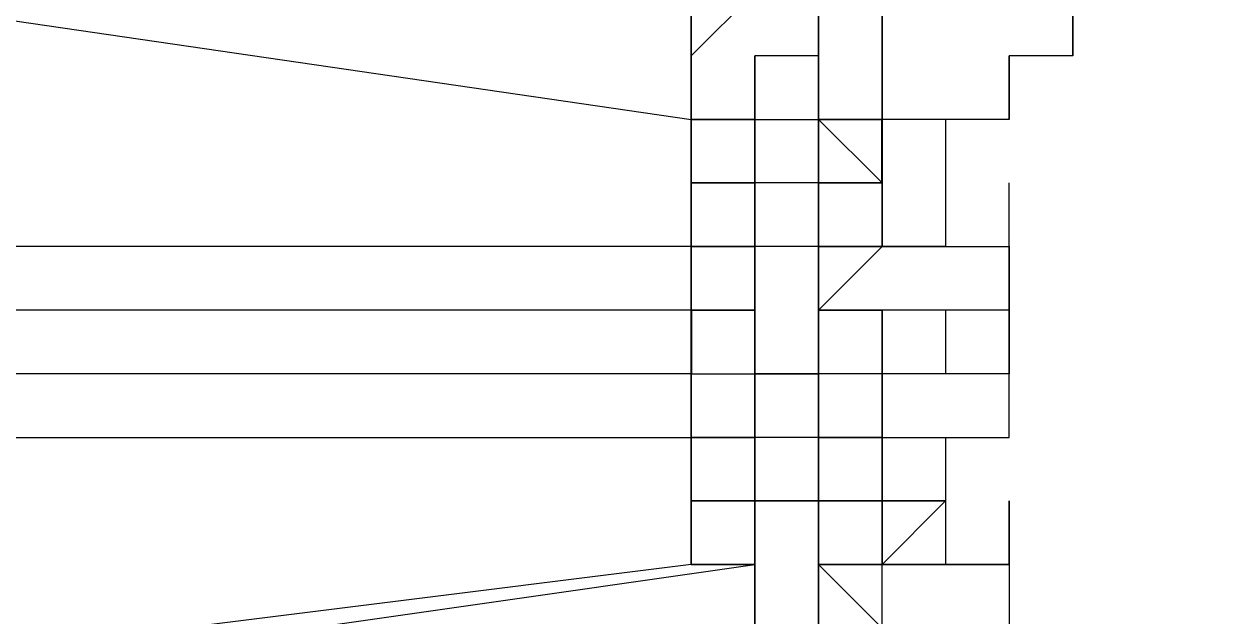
# Model space of a CAD drawing. Header units: inches. Extents: x 3324238 to 135265466, y -1036581 to 20094598.
# Drawn here: x 3353725.695 to 3353727.213, y -519026.137 to -519025.387 of the extents above; entities that cross this region are included whole.
import ezdxf

# ---------------------------------------------------------------- set-up
doc = ezdxf.new("R2010")
doc.units = ezdxf.units.IN
doc.header["$MEASUREMENT"] = 0
doc.layers.add('PDF_Geometry', color=7, linetype='Continuous')

msp = doc.modelspace()

# ---------------------------------------------------------------- linework, layer by layer
at = {"layer": 'PDF_Geometry', "color": 32, "lineweight": 13, "true_color": 0xdd6e00}
msp.add_lwpolyline([(3353740.2386, -519026.0718, 1.00015), (3353717.3563, -519026.0718), (3353717.3563, -519077.0734)], format="xyb", dxfattribs=at)
at = {"layer": 'PDF_Geometry', "lineweight": 25}
for points in [[(3353722.5935, -519024.9438), (3353722.5935, -519024.8632), (3353722.5935, -519024.9438), (3353722.674, -519024.9438), (3353726.5414, -519025.5078)], [(3353722.674, -519024.9438), (3353726.5414, -519025.5078), (3353726.5414, -519025.4272), (3353726.5414, -519025.5078), (3353726.5414, -519025.4272), (3353726.5414, -519025.5078), (3353726.5414, -519025.5883), (3353726.5414, -519025.5078), (3353726.622, -519025.5078), (3353726.622, -519025.4272), (3353726.622, -519025.5078), (3353726.622, -519025.5883), (3353726.622, -519025.6689), (3353726.622, -519025.5883), (3353726.622, -519025.5078), (3353726.622, -519025.5883), (3353726.622, -519025.6689), (3353726.622, -519025.5883), (3353726.622, -519025.6689), (3353726.5414, -519025.6689), (3353722.5935, -519025.6689)], [(3353727.0249, -519025.4272), (3353727.0249, -519025.3466), (3353727.0249, -519025.2661), (3353727.0249, -519025.3466), (3353727.0249, -519025.4272), (3353726.9443, -519025.4272), (3353726.9443, -519025.5078), (3353726.8637, -519025.5078), (3353726.7832, -519025.5078), (3353726.7832, -519025.4272), (3353726.7832, -519025.3466), (3353726.7832, -519025.2661), (3353726.7832, -519025.3466), (3353726.7832, -519025.2661), (3353726.7832, -519025.3466), (3353726.7832, -519025.2661), (3353726.7832, -519025.3466), (3353726.7832, -519025.2661), (3353726.7832, -519025.3466), (3353726.7832, -519025.2661), (3353726.7832, -519025.1855), (3353726.7832, -519025.1049), (3353726.7832, -519025.0243), (3353726.7832, -519024.9438)], [(3353726.622, -519025.5078), (3353726.622, -519025.5883), (3353726.5414, -519025.5883), (3353726.5414, -519025.5078), (3353726.5414, -519025.4272), (3353726.5414, -519025.5078), (3353726.5414, -519025.4272), (3353726.5414, -519025.3466), (3353726.622, -519025.3466), (3353726.622, -519025.2661), (3353726.7026, -519025.2661), (3353726.7026, -519025.1855), (3353726.7026, -519025.2661), (3353726.7026, -519025.1855), (3353726.7026, -519025.2661), (3353726.7832, -519025.2661)], [(3353726.7026, -519025.3466), (3353726.7026, -519025.4272), (3353726.7026, -519025.5078), (3353726.7026, -519025.5883), (3353726.7832, -519025.5883), (3353726.7026, -519025.5078), (3353726.7026, -519025.5883), (3353726.622, -519025.5883), (3353726.622, -519025.6689), (3353726.622, -519025.5883), (3353726.622, -519025.6689), (3353726.622, -519025.7495), (3353726.622, -519025.6689), (3353726.622, -519025.7495), (3353726.5414, -519025.7495), (3353726.5414, -519025.83), (3353722.5129, -519025.83), (3353722.5129, -519025.9106), (3353722.5129, -519025.83), (3353722.5129, -519025.9106)], [(3353726.622, -519026.1523), (3353726.622, -519026.0718), (3353726.622, -519025.9912), (3353726.622, -519026.0718), (3353726.622, -519025.9912), (3353726.7026, -519025.9912), (3353726.7026, -519025.9106), (3353726.622, -519025.9106), (3353726.622, -519025.9912), (3353726.622, -519025.9106), (3353726.5414, -519025.9106), (3353726.5414, -519025.9912), (3353726.5414, -519025.9106), (3353726.5414, -519025.9912), (3353726.5414, -519026.0718), (3353726.5414, -519025.9912), (3353726.5414, -519025.9106), (3353726.5414, -519025.83), (3353726.622, -519025.83), (3353726.622, -519025.9106), (3353726.622, -519025.83), (3353726.622, -519025.9106), (3353726.622, -519025.9912), (3353726.622, -519026.0718), (3353726.5414, -519026.0718), (3353726.622, -519026.0718), (3353726.5414, -519026.0718), (3353726.622, -519026.0718), (3353726.622, -519025.9912), (3353726.622, -519025.9106), (3353726.622, -519025.9912), (3353726.622, -519025.9106), (3353726.622, -519025.9912), (3353726.622, -519026.0718), (3353726.622, -519025.9912), (3353726.622, -519025.9106), (3353726.622, -519025.9912), (3353726.622, -519025.9106), (3353726.5414, -519025.9106), (3353726.5414, -519025.9912), (3353726.5414, -519025.9106), (3353726.5414, -519025.9912), (3353726.5414, -519025.9106), (3353726.5414, -519025.9912), (3353726.5414, -519025.9106), (3353726.5414, -519025.83), (3353726.5414, -519025.9106), (3353726.5414, -519025.83), (3353726.5414, -519025.7495), (3353726.622, -519025.7495), (3353726.622, -519025.83), (3353726.622, -519025.9106), (3353726.622, -519025.83), (3353726.622, -519025.7495), (3353726.622, -519025.6689), (3353726.622, -519025.5883), (3353726.622, -519025.5078), (3353726.622, -519025.4272), (3353726.622, -519025.5078), (3353726.622, -519025.4272), (3353726.622, -519025.5078), (3353726.622, -519025.5883), (3353726.622, -519025.5078), (3353726.5414, -519025.5078), (3353726.5414, -519025.5883), (3353726.5414, -519025.6689), (3353726.622, -519025.6689), (3353726.622, -519025.5883), (3353726.622, -519025.5078), (3353726.622, -519025.5883), (3353726.622, -519025.5078), (3353726.622, -519025.5883), (3353726.5414, -519025.5883), (3353726.5414, -519025.5078), (3353726.5414, -519025.4272), (3353726.5414, -519025.3466), (3353726.5414, -519025.4272), (3353726.5414, -519025.3466)], [(3353726.5414, -519025.3466), (3353726.5414, -519025.4272), (3353726.622, -519025.3466)], [(3353726.7026, -519025.4272), (3353726.7026, -519025.3466)], [(3353726.7832, -519025.5078), (3353726.7832, -519025.5883), (3353726.7832, -519025.5078), (3353726.7832, -519025.5883), (3353726.7832, -519025.5078), (3353726.7832, -519025.5883), (3353726.7832, -519025.6689), (3353726.7026, -519025.6689), (3353726.7026, -519025.5883), (3353726.7026, -519025.6689), (3353726.7026, -519025.5883), (3353726.7026, -519025.5078), (3353726.7026, -519025.4272), (3353726.7026, -519025.5078), (3353726.7026, -519025.4272), (3353726.7026, -519025.3466)], [(3353726.7026, -519025.3466), (3353726.7026, -519025.4272), (3353726.7026, -519025.3466), (3353726.7026, -519025.4272), (3353726.7026, -519025.5078), (3353726.7832, -519025.5078), (3353726.7832, -519025.5883), (3353726.7832, -519025.6689), (3353726.7026, -519025.7495), (3353726.7026, -519025.6689), (3353726.7026, -519025.7495), (3353726.7026, -519025.6689), (3353726.7026, -519025.7495), (3353726.7026, -519025.83), (3353726.7026, -519025.9106), (3353726.7026, -519025.9912), (3353726.7026, -519025.9106), (3353726.7026, -519025.83), (3353726.7026, -519025.9106), (3353726.7832, -519025.9106), (3353726.7832, -519025.83), (3353726.7832, -519025.9106), (3353726.7832, -519025.83), (3353726.7832, -519025.7495), (3353726.7832, -519025.83), (3353726.7832, -519025.9106), (3353726.7832, -519025.9912), (3353726.7832, -519025.9106), (3353726.7026, -519025.9106), (3353726.7832, -519025.9106), (3353726.7832, -519025.9912), (3353726.7832, -519025.9106), (3353726.7832, -519025.9912), (3353726.7832, -519025.9106), (3353726.7832, -519025.9912), (3353726.7832, -519026.0718), (3353726.7832, -519025.9912), (3353726.7832, -519026.0718), (3353726.7832, -519025.9912), (3353726.7832, -519026.0718), (3353726.7832, -519025.9912)], [(3353726.7026, -519025.3466), (3353726.7026, -519025.4272), (3353726.7026, -519025.3466)], [(3353726.8637, -519025.6689), (3353726.7832, -519025.6689), (3353726.7832, -519025.5883), (3353726.7832, -519025.5078), (3353726.7832, -519025.5883), (3353726.7832, -519025.5078), (3353726.7832, -519025.4272), (3353726.7832, -519025.5078), (3353726.7832, -519025.4272), (3353726.7832, -519025.3466)], [(3353726.7832, -519025.3466), (3353726.7832, -519025.4272)], [(3353726.8637, -519025.5078), (3353726.8637, -519025.6689), (3353726.7832, -519025.6689), (3353726.7832, -519025.5883), (3353726.7832, -519025.6689), (3353726.7026, -519025.6689), (3353726.7026, -519025.7495), (3353726.7026, -519025.6689), (3353726.622, -519025.6689), (3353726.622, -519025.5883), (3353726.622, -519025.6689), (3353726.622, -519025.5883), (3353726.622, -519025.5078), (3353726.622, -519025.5883), (3353726.622, -519025.5078), (3353726.622, -519025.4272), (3353726.622, -519025.5078), (3353726.622, -519025.5883), (3353726.622, -519025.5078), (3353726.622, -519025.4272), (3353726.622, -519025.5078), (3353726.622, -519025.5883), (3353726.622, -519025.5078), (3353726.5414, -519025.5078), (3353726.5414, -519025.4272), (3353726.5414, -519025.5078), (3353726.622, -519025.5078), (3353726.7026, -519025.5078), (3353726.7026, -519025.5883), (3353726.7026, -519025.5078), (3353726.7026, -519025.5883), (3353726.7026, -519025.5078), (3353726.7026, -519025.5883), (3353726.7832, -519025.5883), (3353726.7832, -519025.6689), (3353726.7026, -519025.6689), (3353726.7832, -519025.6689), (3353726.7026, -519025.6689), (3353726.7026, -519025.7495), (3353726.7026, -519025.83), (3353726.7026, -519025.9106), (3353726.7026, -519025.83), (3353726.7026, -519025.7495), (3353726.7026, -519025.83), (3353726.7026, -519025.7495), (3353726.7026, -519025.6689), (3353726.7026, -519025.5883)], [(3353726.9443, -519025.4272), (3353726.9443, -519025.5078), (3353726.9443, -519025.4272), (3353726.9443, -519025.5078), (3353726.7832, -519025.5078), (3353726.7026, -519025.5078), (3353726.7832, -519025.5078), (3353726.7832, -519025.4272), (3353726.7832, -519025.5078), (3353726.7026, -519025.5078), (3353726.7026, -519025.5883), (3353726.7832, -519025.5883), (3353726.7832, -519025.5078), (3353726.7832, -519025.5883), (3353726.7832, -519025.5078), (3353726.7832, -519025.5883), (3353726.7026, -519025.5883), (3353726.7026, -519025.6689), (3353726.7832, -519025.6689), (3353726.7832, -519025.5883), (3353726.7832, -519025.5078), (3353726.7832, -519025.5883), (3353726.7832, -519025.6689), (3353726.7026, -519025.6689), (3353726.7026, -519025.7495), (3353726.7026, -519025.6689), (3353726.622, -519025.6689), (3353726.622, -519025.5883), (3353726.5414, -519025.5883), (3353726.5414, -519025.6689), (3353726.5414, -519025.5883), (3353726.5414, -519025.5078), (3353726.622, -519025.5078), (3353726.622, -519025.4272), (3353726.622, -519025.5078), (3353726.622, -519025.5883), (3353726.622, -519025.5078), (3353726.5414, -519025.5078), (3353726.5414, -519025.5883), (3353726.5414, -519025.5078), (3353726.5414, -519025.5883), (3353726.5414, -519025.6689), (3353726.622, -519025.6689), (3353726.622, -519025.5883), (3353726.622, -519025.6689), (3353726.622, -519025.5883), (3353726.622, -519025.5078), (3353726.622, -519025.5883), (3353726.622, -519025.5078), (3353726.622, -519025.4272), (3353726.622, -519025.5078), (3353726.622, -519025.4272), (3353726.622, -519025.5078), (3353726.622, -519025.5883), (3353726.622, -519025.6689), (3353726.622, -519025.7495), (3353726.622, -519025.6689), (3353726.622, -519025.5883), (3353726.622, -519025.5078), (3353726.622, -519025.5883), (3353726.622, -519025.5078), (3353726.622, -519025.5883)], [(3353726.5414, -519025.5078), (3353726.5414, -519025.4272)], [(3353726.5415, -519025.5078), (3353726.5415, -519025.4272)], [(3353726.622, -519025.5078), (3353726.622, -519025.4272)], [(3353726.7026, -519025.4272), (3353726.622, -519025.4272), (3353726.622, -519025.5078)], [(3353726.622, -519025.5078), (3353726.622, -519025.4272)], [(3353726.622, -519025.5078), (3353726.622, -519025.4272)], [(3353726.622, -519025.5884), (3353726.622, -519025.5078), (3353726.622, -519025.4272)], [(3353726.7026, -519025.5078), (3353726.7026, -519025.4272)], [(3353726.7026, -519025.5078), (3353726.7026, -519025.4272)], [(3353726.7026, -519025.5078), (3353726.7026, -519025.4272)], [(3353726.7026, -519025.5078), (3353726.7026, -519025.4272)], [(3353726.7026, -519025.5078), (3353726.7026, -519025.4272)], [(3353726.7026, -519025.5078), (3353726.7026, -519025.4272)], [(3353726.7026, -519025.5078), (3353726.7026, -519025.4272)], [(3353726.7026, -519025.5078), (3353726.7026, -519025.4272)], [(3353726.7026, -519025.5078), (3353726.7026, -519025.4272)], [(3353726.7832, -519025.4272), (3353726.7832, -519025.5078), (3353726.7832, -519025.5883), (3353726.7832, -519025.5078), (3353726.7832, -519025.5883), (3353726.7832, -519025.6689), (3353726.7832, -519025.5883), (3353726.7832, -519025.5078), (3353726.7832, -519025.5883), (3353726.7832, -519025.6689), (3353726.9443, -519025.6689), (3353726.9443, -519025.7495), (3353726.9443, -519025.83), (3353726.9443, -519025.7495), (3353726.9443, -519025.6689), (3353726.9443, -519025.5883)], [(3353726.7832, -519025.5078), (3353726.7832, -519025.4272)], [(3353726.7832, -519025.5078), (3353726.7832, -519025.4272)], [(3353726.7832, -519025.5078), (3353726.7832, -519025.4272)], [(3353726.7832, -519025.5078), (3353726.7832, -519025.4272)], [(3353726.7832, -519025.5078), (3353726.7832, -519025.4272)], [(3353726.7832, -519025.5078), (3353726.7832, -519025.4272)], [(3353726.5414, -519025.6689), (3353726.5414, -519025.7495), (3353722.5935, -519025.7495), (3353722.5935, -519025.6689), (3353722.5935, -519025.5883), (3353722.5935, -519025.6689), (3353722.5935, -519025.5883), (3353722.5935, -519025.5078), (3353722.5935, -519025.5883), (3353722.5129, -519025.5883), (3353722.5129, -519025.6689), (3353722.5129, -519025.7495), (3353722.5129, -519025.83), (3353722.5129, -519025.7495), (3353722.5129, -519025.83), (3353722.5129, -519025.7495), (3353722.5129, -519025.83), (3353722.5129, -519025.7495), (3353722.5129, -519025.83), (3353722.5129, -519025.9106), (3353722.5129, -519025.8301)], [(3353726.622, -519025.5078), (3353726.5414, -519025.5078), (3353726.622, -519025.5078)], [(3353726.5414, -519025.5883), (3353726.5414, -519025.5078)], [(3353726.5414, -519025.5883), (3353726.5414, -519025.5078)], [(3353726.5414, -519025.5883), (3353726.5414, -519025.5078)], [(3353726.622, -519025.5078), (3353726.5414, -519025.5078)], [(3353726.622, -519025.5078), (3353726.5414, -519025.5078)], [(3353726.622, -519025.5883), (3353726.622, -519025.5078)], [(3353726.622, -519025.5883), (3353726.622, -519025.5078)], [(3353726.622, -519025.5883), (3353726.622, -519025.5078)], [(3353726.622, -519025.5883), (3353726.622, -519025.5078)], [(3353726.622, -519025.5078), (3353726.7026, -519025.5078)], [(3353726.622, -519025.5883), (3353726.622, -519025.5078)], [(3353726.7026, -519025.5883), (3353726.7026, -519025.5078)], [(3353726.7026, -519025.5883), (3353726.7026, -519025.5078)], [(3353726.7026, -519025.5883), (3353726.7026, -519025.5078)], [(3353726.7026, -519025.5883), (3353726.7026, -519025.5078)], [(3353726.7026, -519025.5883), (3353726.7026, -519025.5078)], [(3353726.7026, -519025.5883), (3353726.7026, -519025.5078)], [(3353726.7026, -519025.5078), (3353726.7832, -519025.5078)], [(3353726.7831, -519025.5884), (3353726.7831, -519025.5078)], [(3353726.7832, -519025.6689), (3353726.7832, -519025.5883), (3353726.7832, -519025.5078), (3353726.7832, -519025.5883)], [(3353726.7832, -519025.5883), (3353726.7832, -519025.5078)], [(3353726.7832, -519025.5883), (3353726.7832, -519025.5078)], [(3353726.7832, -519025.5883), (3353726.7832, -519025.5078), (3353726.7832, -519025.5883)], [(3353726.7832, -519025.5883), (3353726.7832, -519025.5078)], [(3353726.7832, -519025.5883), (3353726.7832, -519025.5078)], [(3353726.7832, -519025.5883), (3353726.7832, -519025.5078)], [(3353726.7832, -519025.5883), (3353726.7832, -519025.5078)], [(3353726.7832, -519025.5883), (3353726.7832, -519025.5078)], [(3353726.7832, -519025.5883), (3353726.7832, -519025.5078)], [(3353726.7832, -519025.5883), (3353726.7832, -519025.5078)], [(3353726.7832, -519025.5078), (3353726.7832, -519025.5883)], [(3353726.7832, -519025.5883), (3353726.7832, -519025.5078)], [(3353726.7832, -519025.5883), (3353726.7832, -519025.5078)], [(3353726.7832, -519025.5883), (3353726.7832, -519025.5078)], [(3353726.5414, -519025.6689), (3353726.5414, -519025.7495), (3353726.5414, -519025.83), (3353726.5414, -519025.7495), (3353726.5414, -519025.6689), (3353726.5414, -519025.5883)], [(3353726.5414, -519025.5883), (3353726.622, -519025.5883), (3353726.5414, -519025.5883)], [(3353726.5414, -519025.6689), (3353726.5414, -519025.5883)], [(3353726.622, -519025.6689), (3353726.622, -519025.5883)], [(3353726.622, -519025.6689), (3353726.622, -519025.5883)], [(3353726.622, -519025.6689), (3353726.622, -519025.5883)], [(3353726.622, -519025.6689), (3353726.622, -519025.5883)], [(3353726.7026, -519025.6689), (3353726.7026, -519025.5883)], [(3353726.7026, -519025.6689), (3353726.7026, -519025.5883)], [(3353726.7026, -519025.6689), (3353726.7026, -519025.5883)], [(3353726.7026, -519025.5883), (3353726.7832, -519025.5883), (3353726.7026, -519025.5883)], [(3353726.7026, -519025.5883), (3353726.7832, -519025.5883)], [(3353726.7832, -519025.5883), (3353726.7026, -519025.5883)], [(3353726.7026, -519025.5883), (3353726.7832, -519025.5883)], [(3353726.7026, -519025.6689), (3353726.7026, -519025.5883)], [(3353726.7832, -519025.6689), (3353726.7832, -519025.5883)], [(3353726.7832, -519025.6689), (3353726.7832, -519025.5883)], [(3353726.7832, -519025.6689), (3353726.7832, -519025.5883)], [(3353726.7832, -519025.6689), (3353726.7832, -519025.5883)], [(3353726.7832, -519025.6689), (3353726.7832, -519025.5883)], [(3353726.9443, -519025.6689), (3353726.9443, -519025.5883)], [(3353726.5414, -519025.7495), (3353726.5414, -519025.6689)], [(3353726.5414, -519025.7495), (3353726.5414, -519025.6689)], [(3353726.5415, -519025.7495), (3353726.5415, -519025.6689)], [(3353726.622, -519025.7495), (3353726.622, -519025.6689)], [(3353726.622, -519025.6689), (3353726.622, -519025.7495), (3353726.622, -519025.6689), (3353726.622, -519025.7495)], [(3353726.622, -519025.7495), (3353726.622, -519025.6689)], [(3353726.622, -519025.7495), (3353726.622, -519025.6689)], [(3353726.7026, -519025.7495), (3353726.7026, -519025.6689)], [(3353726.7026, -519025.7495), (3353726.7026, -519025.6689)], [(3353726.7832, -519025.6689), (3353726.8637, -519025.6689), (3353726.7832, -519025.6689)], [(3353726.5414, -519025.83), (3353726.5414, -519025.7495)], [(3353726.7026, -519025.7495), (3353726.7026, -519025.83), (3353726.622, -519025.83), (3353726.622, -519025.9106), (3353726.622, -519025.83), (3353726.622, -519025.9106), (3353726.622, -519025.9912), (3353726.5414, -519025.9912), (3353726.622, -519025.9912), (3353726.622, -519025.9106), (3353726.622, -519025.9912), (3353726.7026, -519025.9912), (3353726.7026, -519026.0718), (3353726.7832, -519026.0718), (3353726.7832, -519025.9912), (3353726.8637, -519025.9912), (3353726.7832, -519025.9912), (3353726.7832, -519026.0718), (3353726.7832, -519025.9912), (3353726.7832, -519025.9106), (3353726.7832, -519025.9912)], [(3353726.5414, -519025.7495), (3353726.622, -519025.7495)], [(3353726.5414, -519025.7495), (3353726.5414, -519025.83), (3353726.5414, -519025.7495)], [(3353726.5414, -519025.83), (3353726.5414, -519025.7495)], [(3353726.622, -519025.7495), (3353726.5414, -519025.7495)], [(3353726.622, -519025.7495), (3353726.5414, -519025.7495)], [(3353726.5414, -519025.83), (3353726.5414, -519025.7495)], [(3353726.5414, -519025.83), (3353726.5414, -519025.7495)], [(3353726.9443, -519025.7495), (3353726.8637, -519025.7495), (3353726.7026, -519025.7495), (3353726.7026, -519025.83), (3353726.7026, -519025.7495), (3353726.7026, -519025.83), (3353726.7026, -519025.9106), (3353726.7026, -519025.8301), (3353726.7026, -519025.9106), (3353726.7026, -519025.83), (3353726.7026, -519025.9106), (3353726.7026, -519025.83), (3353726.7026, -519025.9106), (3353726.7832, -519025.9106), (3353726.7832, -519025.83), (3353726.7832, -519025.9106), (3353726.7832, -519025.9912), (3353726.7832, -519026.0718), (3353726.7832, -519025.9912), (3353726.7026, -519025.9912), (3353726.622, -519025.9912), (3353726.622, -519026.0718), (3353726.622, -519025.9912), (3353726.622, -519025.9106)], [(3353726.622, -519025.9106), (3353726.622, -519025.83), (3353726.622, -519025.7495)], [(3353726.622, -519025.83), (3353726.622, -519025.7495)], [(3353726.622, -519025.83), (3353726.622, -519025.7495)], [(3353726.622, -519025.83), (3353726.622, -519025.7495)], [(3353726.622, -519025.83), (3353726.622, -519025.7495)], [(3353726.7832, -519025.7495), (3353726.7026, -519025.7495), (3353726.7832, -519025.7495), (3353726.7026, -519025.7495), (3353726.7026, -519025.83), (3353726.7026, -519025.9106), (3353726.7026, -519025.83), (3353726.622, -519025.83)], [(3353726.622, -519026.3135), (3353726.622, -519026.2329), (3353726.622, -519026.1523), (3353726.622, -519026.0718), (3353726.622, -519025.9912), (3353726.622, -519026.0718), (3353726.622, -519025.9912), (3353726.622, -519026.0718), (3353726.622, -519025.9912), (3353726.622, -519025.9106), (3353726.622, -519025.83), (3353726.622, -519025.7495), (3353726.622, -519025.83)], [(3353726.7026, -519025.8301), (3353726.7026, -519025.7495)], [(3353726.7026, -519025.83), (3353726.7026, -519025.7495)], [(3353726.7832, -519025.7495), (3353726.7832, -519025.83), (3353726.7832, -519025.7495)], [(3353726.7832, -519025.83), (3353726.7832, -519025.7495)], [(3353726.7832, -519025.83), (3353726.7832, -519025.7495)], [(3353726.8637, -519025.7495), (3353726.8637, -519025.83)], [(3353726.5414, -519025.9106), (3353726.5414, -519025.83)], [(3353726.5414, -519025.83), (3353726.5414, -519025.9106)], [(3353726.5414, -519025.9106), (3353726.5414, -519025.83)], [(3353726.5414, -519025.9106), (3353726.5414, -519025.83)], [(3353726.5414, -519025.9106), (3353726.5414, -519025.83)], [(3353726.5414, -519025.9106), (3353726.5414, -519025.83)], [(3353726.5414, -519025.9106), (3353726.5414, -519025.83)], [(3353726.5415, -519025.9106), (3353726.5415, -519025.83)], [(3353726.5415, -519025.9106), (3353726.5415, -519025.83)], [(3353726.9443, -519025.83), (3353726.8637, -519025.83), (3353726.7832, -519025.83), (3353726.7832, -519025.9106), (3353726.7026, -519025.9106), (3353726.7026, -519025.9912), (3353726.7026, -519026.0718), (3353726.7026, -519025.9912), (3353726.622, -519025.9912), (3353726.622, -519026.0718), (3353726.622, -519025.9912), (3353726.622, -519026.0718)], [(3353726.622, -519025.9106), (3353726.622, -519025.83)], [(3353726.622, -519025.9106), (3353726.622, -519025.83)], [(3353726.622, -519025.9106), (3353726.622, -519025.83)], [(3353726.622, -519025.9106), (3353726.622, -519025.83)], [(3353726.622, -519025.9106), (3353726.622, -519025.83)], [(3353726.622, -519025.83), (3353726.7026, -519025.83), (3353726.622, -519025.83)], [(3353726.7026, -519025.83), (3353726.622, -519025.83)], [(3353726.622, -519025.9106), (3353726.622, -519025.83), (3353726.622, -519025.9106)], [(3353726.7026, -519025.9106), (3353726.7026, -519025.83)], [(3353726.7832, -519025.83), (3353726.7026, -519025.83)], [(3353726.7026, -519025.9106), (3353726.7026, -519025.83), (3353726.7026, -519025.9106)], [(3353726.7026, -519025.9106), (3353726.7026, -519025.83)], [(3353726.7832, -519025.9106), (3353726.7832, -519025.83)], [(3353726.7832, -519025.9106), (3353726.7832, -519025.83)], [(3353726.7832, -519025.9106), (3353726.7832, -519025.83)], [(3353726.7832, -519025.9106), (3353726.7832, -519025.83)], [(3353726.7832, -519025.9106), (3353726.7832, -519025.83)], [(3353726.7832, -519025.9106), (3353726.7832, -519025.83)], [(3353726.7832, -519025.9106), (3353726.7832, -519025.83)], [(3353726.7832, -519025.9106), (3353726.7832, -519025.83)], [(3353726.7832, -519025.9106), (3353726.7832, -519025.83)], [(3353726.7832, -519025.9106), (3353726.7832, -519025.83)], [(3353726.7832, -519025.9106), (3353726.7832, -519025.83)], [(3353726.7832, -519025.9106), (3353726.7832, -519025.8301)], [(3353726.7832, -519025.9912), (3353726.7832, -519025.9106), (3353726.7832, -519025.8301), (3353726.7832, -519025.9106)], [(3353726.7832, -519025.9912), (3353726.7832, -519025.9106), (3353726.7832, -519025.8301)], [(3353726.9443, -519025.9106), (3353726.9443, -519025.83)], [(3353726.9443, -519025.9106), (3353726.9443, -519025.83)], [(3353722.5129, -519025.9106), (3353726.5414, -519025.9106)], [(3353722.7546, -519026.7163), (3353722.7546, -519026.7969), (3353722.7546, -519026.8775), (3353722.8352, -519026.958), (3353722.8352, -519026.8775), (3353722.8352, -519026.7969), (3353722.8352, -519026.8775), (3353722.8352, -519026.958), (3353722.7546, -519026.8775), (3353722.674, -519026.7969), (3353722.674, -519026.7163), (3353722.674, -519026.6358), (3353722.674, -519026.7163), (3353722.674, -519026.6358), (3353726.622, -519026.0718), (3353726.622, -519025.9912), (3353726.622, -519025.9106), (3353726.622, -519025.9912), (3353726.622, -519026.0718)], [(3353726.5414, -519025.9106), (3353726.622, -519025.9106), (3353726.5414, -519025.9106)], [(3353726.5414, -519025.9912), (3353726.5414, -519025.9106)], [(3353726.5414, -519025.9912), (3353726.5414, -519025.9106)], [(3353726.5414, -519025.9912), (3353726.5414, -519025.9106)], [(3353726.5414, -519025.9912), (3353726.5414, -519025.9106)], [(3353726.5414, -519025.9912), (3353726.5414, -519025.9106)], [(3353726.5414, -519025.9912), (3353726.5414, -519025.9106)], [(3353726.5414, -519025.9912), (3353726.5414, -519025.9106)], [(3353726.5414, -519025.9912), (3353726.5414, -519025.9106)], [(3353726.5414, -519025.9912), (3353726.5414, -519025.9106)], [(3353726.5414, -519025.9912), (3353726.5414, -519025.9106)], [(3353726.5414, -519025.9912), (3353726.5414, -519025.9106)], [(3353726.5415, -519025.9912), (3353726.5415, -519025.9106)], [(3353726.622, -519025.9912), (3353726.622, -519025.9106)], [(3353726.622, -519025.9912), (3353726.622, -519025.9106)], [(3353726.622, -519025.9106), (3353726.622, -519025.9912)], [(3353726.622, -519025.9912), (3353726.622, -519025.9106)], [(3353726.622, -519025.9912), (3353726.622, -519025.9106)], [(3353726.622, -519025.9912), (3353726.622, -519025.9106)], [(3353726.622, -519025.9912), (3353726.622, -519025.9106)], [(3353726.622, -519025.9106), (3353726.622, -519025.9912)], [(3353726.622, -519025.9912), (3353726.622, -519025.9106)], [(3353726.9443, -519026.0718), (3353726.8637, -519026.0718), (3353726.7832, -519026.0718), (3353726.7832, -519025.9912), (3353726.7832, -519026.0718), (3353726.7832, -519025.9912), (3353726.7832, -519025.9106), (3353726.7026, -519025.9106), (3353726.7026, -519025.9912), (3353726.7026, -519025.9106), (3353726.7026, -519025.9912), (3353726.7832, -519025.9912), (3353726.7832, -519026.0718), (3353726.9443, -519026.0718), (3353726.9443, -519025.9912)], [(3353726.7026, -519025.9106), (3353726.7832, -519025.9106)], [(3353726.7026, -519025.9912), (3353726.7026, -519025.9106)], [(3353726.7026, -519025.9106), (3353726.7832, -519025.9106), (3353726.7026, -519025.9106)], [(3353726.7831, -519025.9106), (3353726.7026, -519025.9106)], [(3353726.7832, -519026.0718), (3353726.7832, -519025.9912), (3353726.7832, -519025.9106)], [(3353726.7832, -519025.9912), (3353726.7832, -519025.9106)], [(3353726.7832, -519025.9912), (3353726.7832, -519025.9106)], [(3353726.7832, -519025.9912), (3353726.7832, -519025.9106)], [(3353726.7832, -519025.9912), (3353726.7832, -519025.9106)], [(3353726.7832, -519025.9912), (3353726.7832, -519025.9106)], [(3353726.7832, -519025.9106), (3353726.8637, -519025.9106), (3353726.9443, -519025.9106)], [(3353726.7832, -519025.9912), (3353726.7832, -519025.9106)], [(3353726.8637, -519025.9106), (3353726.8637, -519026.0718)], [(3353726.5414, -519025.9912), (3353726.622, -519025.9912)], [(3353726.5414, -519025.9912), (3353726.622, -519025.9912)], [(3353726.622, -519026.0718), (3353726.622, -519025.9912), (3353726.5414, -519025.9912)], [(3353726.5414, -519025.9912), (3353726.622, -519025.9912)], [(3353726.622, -519025.9912), (3353726.5414, -519025.9912), (3353726.622, -519025.9912)], [(3353726.5415, -519026.0718), (3353726.5415, -519025.9912)], [(3353726.622, -519026.0718), (3353726.622, -519025.9912)], [(3353726.622, -519026.0718), (3353726.622, -519025.9912)], [(3353726.622, -519026.0718), (3353726.622, -519025.9912)], [(3353726.622, -519026.0718), (3353726.622, -519025.9912)], [(3353726.622, -519026.0718), (3353726.622, -519025.9912)], [(3353726.622, -519026.0718), (3353726.622, -519025.9912)], [(3353726.622, -519026.0718), (3353726.622, -519025.9912)], [(3353726.622, -519025.9912), (3353726.7026, -519025.9912)], [(3353726.622, -519026.0718), (3353726.622, -519025.9912)], [(3353726.622, -519026.0718), (3353726.622, -519025.9912)], [(3353726.622, -519026.0718), (3353726.622, -519025.9912)], [(3353726.622, -519026.0718), (3353726.622, -519025.9912)], [(3353726.7026, -519026.0718), (3353726.7026, -519025.9912)], [(3353726.7832, -519026.3135), (3353726.7832, -519026.2329), (3353726.7832, -519026.1523), (3353726.7026, -519026.0718), (3353726.7026, -519026.1523), (3353726.7026, -519026.2329), (3353726.7026, -519026.3135), (3353726.7026, -519026.2329), (3353726.7026, -519026.1523), (3353726.7026, -519026.2329), (3353726.7026, -519026.1523), (3353726.7026, -519026.0718), (3353726.7026, -519025.9912), (3353726.7026, -519026.0718), (3353726.7026, -519025.9912)], [(3353726.7026, -519026.0718), (3353726.7026, -519025.9912)], [(3353726.7026, -519026.0718), (3353726.7026, -519025.9912)], [(3353726.7832, -519025.9912), (3353726.7026, -519025.9912)], [(3353726.7026, -519025.9912), (3353726.7026, -519026.0718)], [(3353726.7832, -519025.9912), (3353726.7026, -519025.9912), (3353726.7832, -519025.9912)], [(3353726.7026, -519026.0718), (3353726.7026, -519025.9912)], [(3353726.7026, -519026.0718), (3353726.7026, -519025.9912)], [(3353726.7026, -519026.0718), (3353726.7026, -519025.9912)], [(3353726.7026, -519026.0718), (3353726.7026, -519025.9912)], [(3353726.7026, -519026.0718), (3353726.7026, -519025.9912)], [(3353726.7026, -519026.0718), (3353726.7026, -519025.9912)], [(3353726.7026, -519026.0718), (3353726.7026, -519025.9912)], [(3353726.7026, -519025.9912), (3353726.7026, -519026.0718)], [(3353726.7026, -519026.0718), (3353726.7026, -519025.9912)], [(3353726.7026, -519026.0718), (3353726.7026, -519025.9912)], [(3353726.7026, -519026.0718), (3353726.7026, -519025.9912)], [(3353726.7832, -519026.0718), (3353726.8637, -519025.9912), (3353726.7832, -519026.0718)], [(3353726.7832, -519026.0718), (3353726.7832, -519025.9912)], [(3353726.7832, -519025.9912), (3353726.7832, -519026.0718)], [(3353726.7832, -519026.0718), (3353726.7832, -519025.9912)], [(3353726.7832, -519026.0718), (3353726.7832, -519025.9912)], [(3353726.7832, -519025.9912), (3353726.7832, -519026.0718), (3353726.7832, -519025.9912)], [(3353726.7832, -519026.0718), (3353726.7832, -519025.9912)], [(3353726.9443, -519025.9912), (3353726.9443, -519026.0718), (3353726.9443, -519026.1523), (3353727.0249, -519026.1523), (3353727.0249, -519026.2329), (3353726.8637, -519026.2329), (3353726.8637, -519026.1523), (3353726.8637, -519026.2329), (3353726.8637, -519026.3135), (3353726.8637, -519026.2329), (3353726.8637, -519026.3135), (3353726.8637, -519026.394), (3353726.8637, -519026.3135)], [(3353726.5414, -519026.0718), (3353722.674, -519026.5552), (3353722.674, -519026.6358)], [(3353726.622, -519026.1523), (3353726.622, -519026.0718)], [(3353726.622, -519026.1523), (3353726.622, -519026.0718), (3353726.622, -519026.1523), (3353726.622, -519026.0718)], [(3353726.622, -519026.1523), (3353726.622, -519026.0718)], [(3353726.622, -519026.1523), (3353726.622, -519026.0718)], [(3353726.622, -519026.0718), (3353726.622, -519026.1523)], [(3353726.7026, -519026.1523), (3353726.7026, -519026.0718)], [(3353726.7026, -519026.1523), (3353726.7026, -519026.0718)], [(3353726.7832, -519026.0718), (3353726.7026, -519026.0718)], [(3353726.7026, -519026.1523), (3353726.7026, -519026.0718)], [(3353726.7832, -519026.0718), (3353726.7026, -519026.0718)], [(3353726.7026, -519026.0718), (3353726.7832, -519026.0718)], [(3353726.7831, -519026.0718), (3353726.7026, -519026.0718)], [(3353726.7026, -519026.0718), (3353726.7026, -519026.1523)], [(3353726.7026, -519026.1523), (3353726.7026, -519026.0718)], [(3353726.7832, -519026.1523), (3353726.7832, -519026.0718)], [(3353726.7832, -519026.1523), (3353726.7832, -519026.0718)]]:
    msp.add_lwpolyline(points, dxfattribs=at)
for points in [[(3353726.622, -519025.5078), (3353726.622, -519025.5883), (3353726.622, -519025.5078), (3353726.622, -519025.4272)], [(3353726.5414, -519025.5078), (3353726.5414, -519025.5883)], [(3353726.622, -519025.5078), (3353726.622, -519025.5883)], [(3353726.7026, -519025.5078), (3353726.7026, -519025.5883)], [(3353726.5414, -519025.5883), (3353726.5414, -519025.6689), (3353726.622, -519025.6689), (3353726.5414, -519025.6689), (3353726.622, -519025.6689), (3353726.622, -519025.5883)], [(3353726.622, -519025.6689), (3353726.622, -519025.7495)], [(3353726.5415, -519025.7495), (3353726.5415, -519025.83)], [(3353726.7026, -519025.83), (3353726.7026, -519025.9106), (3353726.7026, -519025.83), (3353726.7026, -519025.7495), (3353726.7026, -519025.83), (3353726.7026, -519025.7495)], [(3353726.7832, -519025.83), (3353726.7832, -519025.9106), (3353726.7832, -519025.83), (3353726.7832, -519025.7495)], [(3353726.622, -519025.9912), (3353726.622, -519026.0718), (3353726.622, -519025.9912), (3353726.622, -519025.9106), (3353726.622, -519025.83), (3353726.622, -519025.9106)], [(3353726.622, -519025.83), (3353726.622, -519025.9106)], [(3353726.7832, -519025.83), (3353726.7832, -519025.9106)], [(3353726.7832, -519025.9106), (3353726.7832, -519025.9912), (3353726.7832, -519025.9106), (3353726.7832, -519025.83)], [(3353726.5414, -519025.9106), (3353726.5414, -519025.9912), (3353726.5414, -519026.0718), (3353726.5414, -519025.9912)], [(3353726.5414, -519025.9106), (3353726.5414, -519025.9912)], [(3353726.622, -519025.9912), (3353726.622, -519026.0718), (3353726.622, -519025.9912), (3353726.622, -519025.9106)], [(3353726.7832, -519025.9106), (3353726.7832, -519025.9912)], [(3353726.7832, -519025.9912), (3353726.7832, -519026.0718), (3353726.7832, -519025.9912), (3353726.7832, -519025.9106)], [(3353726.7832, -519025.9912), (3353726.7832, -519025.9106)], [(3353726.622, -519025.9912), (3353726.622, -519026.0718), (3353726.622, -519026.1523), (3353726.622, -519026.0718)], [(3353726.622, -519025.9912), (3353726.622, -519026.0718)], [(3353726.7026, -519025.9912), (3353726.7026, -519026.0718), (3353726.7832, -519026.0718), (3353726.7026, -519026.0718), (3353726.7026, -519026.1523), (3353726.7026, -519026.0718)]]:
    msp.add_lwpolyline(points, close=True, dxfattribs=at)
at = {"layer": 'PDF_Geometry', "color": 32, "lineweight": 13, "true_color": 0xdd6e00}
msp.add_arc((3353728.7974, -519026.0638), 11.9246, 359.96181, 180.03819, dxfattribs=at)

doc.saveas('drawing.dxf')
